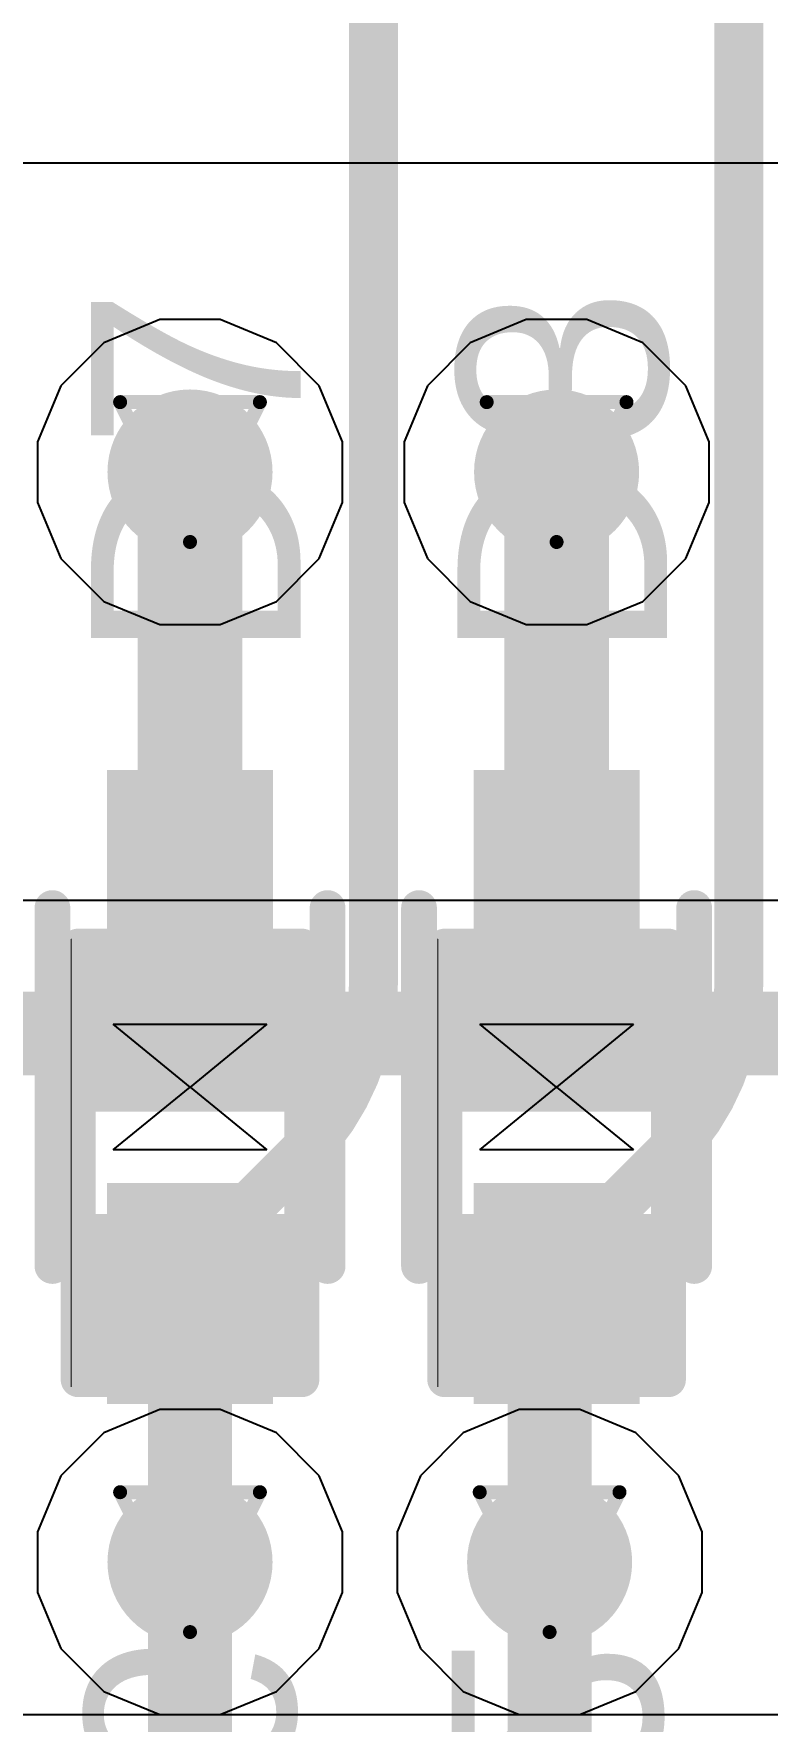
# Model space of a CAD drawing. Header units: inches. Extents: x 0 to 5359, y 0 to 5098.
# Drawn here: x 96.68 to 99.35, y 59.47 to 65.6 of the extents above; entities that cross this region are included whole.
import ezdxf

# ---------------------------------------------------------------- set-up
doc = ezdxf.new("R2010")
doc.units = ezdxf.units.IN
for name, color, linetype in [('Bottom Layer', 5, 'Continuous'), ('Bottom Overlay', 54, 'Continuous'), ('Bottom Paste', 16, 'Continuous'), ('Bottom Solder', 6, 'Continuous'), ('Drill Drawing', 1, 'Continuous'), ('Layer 1', 16, 'Continuous'), ('Layer 2', 76, 'Continuous'), ('Top Layer', 1, 'Continuous'), ('Top Overlay', 2, 'Continuous'), ('Top Paste', 8, 'Continuous'), ('Top Solder', 216, 'Continuous'), ('Via Holes', 16, 'Continuous')]:
    doc.layers.add(name, color=color, linetype=linetype)
doc.styles.add('Arial', font='', dxfattribs={"height": 0.2})
doc.styles.get('Arial').set_extended_font_data('Arial')

# ---------------------------------------------------------------- blocks, each defined once
blk = doc.blocks.new('R___0402_B_193')
at = {"layer": 'Bottom Layer'}
for points in [[(-0.2413, 0.3175), (-0.2413, -0.3175), (-0.6985, -0.3175), (-0.6985, 0.3175)], [(0.6985, 0.3175), (0.6985, -0.3175), (0.2413, -0.3175), (0.2413, 0.3175)]]:
    blk.add_hatch(color=5, dxfattribs=at).paths.add_polyline_path(points)
at = {"layer": 'Bottom Paste'}
for points in [[(-0.2413, 0.3175), (-0.2413, -0.3175), (-0.6985, -0.3175), (-0.6985, 0.3175)], [(0.6985, 0.3175), (0.6985, -0.3175), (0.2413, -0.3175), (0.2413, 0.3175)]]:
    blk.add_hatch(color=16, dxfattribs=at).paths.add_polyline_path(points)
at = {"layer": 'Bottom Solder'}
for points in [[(-0.1863, 0.3725), (-0.1863, -0.3725), (-0.7535, -0.3725), (-0.7535, 0.3725)], [(0.7535, 0.3725), (0.7535, -0.3725), (0.1863, -0.3725), (0.1863, 0.3725)]]:
    blk.add_hatch(color=6, dxfattribs=at).paths.add_polyline_path(points)
at = {"layer": 'Bottom Overlay'}
for points in [[(-0.7874, 0.4064, 0.127, 0.127, 0), (0.7874, 0.4064, 0.127, 0.127, 0)], [(-0.7874, 0.4064, 0.127, 0.127, 0), (-0.7874, -0.4064, 0.127, 0.127, 0)], [(-0.8128, 0.4318, 0.00323, 0.00323, 0), (0.8128, 0.4318, 0.00323, 0.00323, 0)], [(0.7874, 0.4064, 0.127, 0.127, 0), (0.7874, -0.4064, 0.127, 0.127, 0)], [(0.7874, -0.4064, 0.127, 0.127, 0), (-0.7874, -0.4064, 0.127, 0.127, 0)]]:
    blk.add_lwpolyline(points, format="xyseb", dxfattribs=at)
for points in [[(-0.8191, 0.4064, 0.0635, 0.0635, 1), (-0.7556, 0.4064, 0.0635, 0.0635, 1)], [(-0.8191, 0.4064, 0.0635, 0.0635, 1), (-0.7556, 0.4064, 0.0635, 0.0635, 1)], [(-0.8136, 0.4318, 0.00161, 0.00161, 1), (-0.812, 0.4318, 0.00161, 0.00161, 1)], [(0.7556, 0.4064, 0.0635, 0.0635, 1), (0.8191, 0.4064, 0.0635, 0.0635, 1)], [(0.7556, 0.4064, 0.0635, 0.0635, 1), (0.8191, 0.4064, 0.0635, 0.0635, 1)], [(0.812, 0.4318, 0.00161, 0.00161, 1), (0.8136, 0.4318, 0.00161, 0.00161, 1)], [(-0.8192, -0.4064, 0.0635, 0.0635, 1), (-0.7557, -0.4064, 0.0635, 0.0635, 1)], [(-0.8192, -0.4064, 0.0635, 0.0635, 1), (-0.7557, -0.4064, 0.0635, 0.0635, 1)], [(0.7556, -0.4064, 0.0635, 0.0635, 1), (0.8191, -0.4064, 0.0635, 0.0635, 1)], [(0.7556, -0.4064, 0.0635, 0.0635, 1), (0.8191, -0.4064, 0.0635, 0.0635, 1)]]:
    blk.add_lwpolyline(points, format="xyseb", close=True, dxfattribs=at)
blk = doc.blocks.new('R___0402_B_197')
at = {"layer": 'Bottom Layer'}
for points in [[(-0.2413, 0.3175), (-0.2413, -0.3175), (-0.6985, -0.3175), (-0.6985, 0.3175)], [(0.6985, 0.3175), (0.6985, -0.3175), (0.2413, -0.3175), (0.2413, 0.3175)]]:
    blk.add_hatch(color=5, dxfattribs=at).paths.add_polyline_path(points)
at = {"layer": 'Bottom Paste'}
for points in [[(-0.2413, 0.3175), (-0.2413, -0.3175), (-0.6985, -0.3175), (-0.6985, 0.3175)], [(0.6985, 0.3175), (0.6985, -0.3175), (0.2413, -0.3175), (0.2413, 0.3175)]]:
    blk.add_hatch(color=16, dxfattribs=at).paths.add_polyline_path(points)
at = {"layer": 'Bottom Solder'}
for points in [[(-0.1863, 0.3725), (-0.1863, -0.3725), (-0.7535, -0.3725), (-0.7535, 0.3725)], [(0.7535, 0.3725), (0.7535, -0.3725), (0.1863, -0.3725), (0.1863, 0.3725)]]:
    blk.add_hatch(color=6, dxfattribs=at).paths.add_polyline_path(points)
at = {"layer": 'Bottom Overlay'}
for points in [[(-0.7874, 0.4064, 0.127, 0.127, 0), (0.7874, 0.4064, 0.127, 0.127, 0)], [(-0.7874, 0.4064, 0.127, 0.127, 0), (-0.7874, -0.4064, 0.127, 0.127, 0)], [(-0.8128, 0.4318, 0.00323, 0.00323, 0), (0.8128, 0.4318, 0.00323, 0.00323, 0)], [(0.7874, 0.4064, 0.127, 0.127, 0), (0.7874, -0.4064, 0.127, 0.127, 0)], [(-0.7874, -0.4064, 0.127, 0.127, 0), (0.7874, -0.4064, 0.127, 0.127, 0)]]:
    blk.add_lwpolyline(points, format="xyseb", dxfattribs=at)
for points in [[(-0.8192, 0.4064, 0.0635, 0.0635, 1), (-0.7557, 0.4064, 0.0635, 0.0635, 1)], [(-0.8192, 0.4064, 0.0635, 0.0635, 1), (-0.7557, 0.4064, 0.0635, 0.0635, 1)], [(-0.8136, 0.4318, 0.00161, 0.00161, 1), (-0.812, 0.4318, 0.00161, 0.00161, 1)], [(0.7556, 0.4064, 0.0635, 0.0635, 1), (0.8191, 0.4064, 0.0635, 0.0635, 1)], [(0.7556, 0.4064, 0.0635, 0.0635, 1), (0.8191, 0.4064, 0.0635, 0.0635, 1)], [(0.812, 0.4318, 0.00161, 0.00161, 1), (0.8136, 0.4318, 0.00161, 0.00161, 1)], [(-0.8191, -0.4064, 0.0635, 0.0635, 1), (-0.7556, -0.4064, 0.0635, 0.0635, 1)], [(-0.8191, -0.4064, 0.0635, 0.0635, 1), (-0.7556, -0.4064, 0.0635, 0.0635, 1)], [(0.7556, -0.4064, 0.0635, 0.0635, 1), (0.8191, -0.4064, 0.0635, 0.0635, 1)], [(0.7556, -0.4064, 0.0635, 0.0635, 1), (0.8191, -0.4064, 0.0635, 0.0635, 1)]]:
    blk.add_lwpolyline(points, format="xyseb", close=True, dxfattribs=at)
blk = doc.blocks.new('SOD_523__B__D____________236')
at = {"layer": 'Top Layer'}
for points in [[(-1.0499, 0.2), (-0.4499, 0.2), (-0.4499, -0.2), (-1.0499, -0.2)], [(1.0499, -0.2), (0.4499, -0.2), (0.4499, 0.2), (1.0499, 0.2)]]:
    blk.add_hatch(color=1, dxfattribs=at).paths.add_polyline_path(points)
at = {"layer": 'Top Paste'}
for points in [[(-1.0499, 0.2), (-0.4499, 0.2), (-0.4499, -0.2), (-1.0499, -0.2)], [(1.0499, -0.2), (0.4499, -0.2), (0.4499, 0.2), (1.0499, 0.2)]]:
    blk.add_hatch(color=8, dxfattribs=at).paths.add_polyline_path(points)
at = {"layer": 'Top Solder'}
for points in [[(-1.1515, 0.3016), (-0.3483, 0.3016), (-0.3483, -0.3016), (-1.1515, -0.3016)], [(1.1515, -0.3016), (0.3483, -0.3016), (0.3483, 0.3016), (1.1515, 0.3016)]]:
    blk.add_hatch(color=216, dxfattribs=at).paths.add_polyline_path(points)
at = {"layer": 'Top Overlay'}
for p, q in [((-0.2286, -0.2794), (-0.2286, 0.2794)), ((-0.2286, 0.2794), (0, 0)), ((0, 0), (0.2286, 0.2794)), ((0.2286, 0.2794), (0.2286, -0.2794)), ((0, 0), (-0.2286, -0.2794)), ((0, 0), (0, 0)), ((0, 0), (0, 0)), ((0.2286, -0.2794), (0, 0))]:
    blk.add_line(p, q, dxfattribs=at)
for points in [[(0.65, 0.5, 0.13, 0.13, 0), (-0.65, 0.5, 0.13, 0.13, 0)], [(0, -0.254, 0.1, 0.1, 0), (0, 0.2286, 0.1, 0.1, 0)], [(0.65, -0.5, 0.13, 0.13, 0), (-0.65, -0.5, 0.13, 0.13, 0)]]:
    blk.add_lwpolyline(points, format="xyseb", dxfattribs=at)
for points in [[(-0.6825, 0.5, 0.065, 0.065, 1), (-0.6175, 0.5, 0.065, 0.065, 1)], [(0.6175, 0.5, 0.065, 0.065, 1), (0.6825, 0.5, 0.065, 0.065, 1)], [(-0.025, 0.2286, 0.05, 0.05, 1), (0.025, 0.2286, 0.05, 0.05, 1)], [(-0.025, -0.254, 0.05, 0.05, 1), (0.025, -0.254, 0.05, 0.05, 1)], [(-0.6825, -0.5, 0.065, 0.065, 1), (-0.6175, -0.5, 0.065, 0.065, 1)], [(0.6175, -0.5, 0.065, 0.065, 1), (0.6825, -0.5, 0.065, 0.065, 1)]]:
    blk.add_lwpolyline(points, format="xyseb", close=True, dxfattribs=at)
blk = doc.blocks.new('SOD_523__B__D____________240')
at = {"layer": 'Top Layer'}
for points in [[(-1.0499, 0.2), (-0.4499, 0.2), (-0.4499, -0.2), (-1.0499, -0.2)], [(1.0499, -0.2), (0.4499, -0.2), (0.4499, 0.2), (1.0499, 0.2)]]:
    blk.add_hatch(color=1, dxfattribs=at).paths.add_polyline_path(points)
at = {"layer": 'Top Paste'}
for points in [[(-1.0499, 0.2), (-0.4499, 0.2), (-0.4499, -0.2), (-1.0499, -0.2)], [(1.0499, -0.2), (0.4499, -0.2), (0.4499, 0.2), (1.0499, 0.2)]]:
    blk.add_hatch(color=8, dxfattribs=at).paths.add_polyline_path(points)
at = {"layer": 'Top Solder'}
for points in [[(-1.1515, 0.3016), (-0.3483, 0.3016), (-0.3483, -0.3016), (-1.1515, -0.3016)], [(1.1515, -0.3016), (0.3483, -0.3016), (0.3483, 0.3016), (1.1515, 0.3016)]]:
    blk.add_hatch(color=216, dxfattribs=at).paths.add_polyline_path(points)
at = {"layer": 'Top Overlay'}
for p, q in [((-0.2286, -0.2794), (-0.2286, 0.2794)), ((-0.2286, 0.2794), (0, 0)), ((0, 0), (0.2286, 0.2794)), ((0.2286, 0.2794), (0.2286, -0.2794)), ((0, 0), (-0.2286, -0.2794)), ((0, 0), (0, 0)), ((0, 0), (0, 0)), ((0.2286, -0.2794), (0, 0))]:
    blk.add_line(p, q, dxfattribs=at)
for points in [[(0.65, 0.5, 0.13, 0.13, 0), (-0.65, 0.5, 0.13, 0.13, 0)], [(0, -0.254, 0.1, 0.1, 0), (0, 0.2286, 0.1, 0.1, 0)], [(0.65, -0.5, 0.13, 0.13, 0), (-0.65, -0.5, 0.13, 0.13, 0)]]:
    blk.add_lwpolyline(points, format="xyseb", dxfattribs=at)
for points in [[(-0.6825, 0.5, 0.065, 0.065, 1), (-0.6175, 0.5, 0.065, 0.065, 1)], [(0.6175, 0.5, 0.065, 0.065, 1), (0.6825, 0.5, 0.065, 0.065, 1)], [(-0.025, 0.2286, 0.05, 0.05, 1), (0.025, 0.2286, 0.05, 0.05, 1)], [(-0.025, -0.254, 0.05, 0.05, 1), (0.025, -0.254, 0.05, 0.05, 1)], [(-0.6825, -0.5, 0.065, 0.065, 1), (-0.6175, -0.5, 0.065, 0.065, 1)], [(0.6175, -0.5, 0.065, 0.065, 1), (0.6825, -0.5, 0.065, 0.065, 1)]]:
    blk.add_lwpolyline(points, format="xyseb", close=True, dxfattribs=at)

msp = doc.modelspace()

# ---------------------------------------------------------------- hatches: boundary and pattern name
at = {"layer": 'Bottom Layer'}
h = msp.add_hatch(color=5, dxfattribs=at)
edge = h.paths.add_edge_path()
edge.add_arc((97.2496, 64.008), 0.3, 0, 360)
h = msp.add_hatch(color=5, dxfattribs=at)
edge = h.paths.add_edge_path()
edge.add_arc((98.5819, 64.008), 0.3, 0, 360)
h = msp.add_hatch(color=5, dxfattribs=at)
edge = h.paths.add_edge_path()
edge.add_arc((97.2496, 60.0486), 0.3, 0, 360)
h = msp.add_hatch(color=5, dxfattribs=at)
edge = h.paths.add_edge_path()
edge.add_arc((98.5565, 60.0486), 0.3, 0, 360)
at = {"layer": 'Layer 1'}
h = msp.add_hatch(color=16, dxfattribs=at)
edge = h.paths.add_edge_path()
edge.add_arc((97.2496, 64.008), 0.3, 0, 360)
h = msp.add_hatch(color=16, dxfattribs=at)
edge = h.paths.add_edge_path()
edge.add_arc((98.5819, 64.008), 0.3, 0, 360)
h = msp.add_hatch(color=16, dxfattribs=at)
edge = h.paths.add_edge_path()
edge.add_arc((97.2496, 60.0486), 0.3, 0, 360)
h = msp.add_hatch(color=16, dxfattribs=at)
edge = h.paths.add_edge_path()
edge.add_arc((98.5565, 60.0486), 0.3, 0, 360)
at = {"layer": 'Layer 2'}
h = msp.add_hatch(color=76, dxfattribs=at)
edge = h.paths.add_edge_path()
edge.add_arc((97.2496, 64.008), 0.3, 0, 360)
h = msp.add_hatch(color=76, dxfattribs=at)
edge = h.paths.add_edge_path()
edge.add_arc((98.5819, 64.008), 0.3, 0, 360)
h = msp.add_hatch(color=76, dxfattribs=at)
edge = h.paths.add_edge_path()
edge.add_arc((97.2496, 60.0486), 0.3, 0, 360)
h = msp.add_hatch(color=76, dxfattribs=at)
edge = h.paths.add_edge_path()
edge.add_arc((98.5565, 60.0486), 0.3, 0, 360)
at = {"layer": 'Top Layer'}
h = msp.add_hatch(color=1, dxfattribs=at)
edge = h.paths.add_edge_path()
edge.add_arc((97.2496, 64.008), 0.3, 0, 360)
h = msp.add_hatch(color=1, dxfattribs=at)
edge = h.paths.add_edge_path()
edge.add_arc((98.5819, 64.008), 0.3, 0, 360)
h = msp.add_hatch(color=1, dxfattribs=at)
edge = h.paths.add_edge_path()
edge.add_arc((97.2496, 60.0486), 0.3, 0, 360)
h = msp.add_hatch(color=1, dxfattribs=at)
edge = h.paths.add_edge_path()
edge.add_arc((98.5565, 60.0486), 0.3, 0, 360)
at = {"layer": 'Via Holes'}
h = msp.add_hatch(color=7, dxfattribs=at)
edge = h.paths.add_edge_path()
edge.add_arc((97.2496, 64.008), 0.15, 0, 360)
h = msp.add_hatch(color=7, dxfattribs=at)
edge = h.paths.add_edge_path()
edge.add_arc((98.5819, 64.008), 0.15, 0, 360)
h = msp.add_hatch(color=7, dxfattribs=at)
edge = h.paths.add_edge_path()
edge.add_arc((97.2496, 60.0486), 0.15, 0, 360)
h = msp.add_hatch(color=7, dxfattribs=at)
edge = h.paths.add_edge_path()
edge.add_arc((98.5565, 60.0486), 0.15, 0, 360)

# ---------------------------------------------------------------- linework, layer by layer
at = {"layer": 'Bottom Layer'}
for p, q in [((106.9161, 62.4511), (94.0232, 62.4514)), ((99.0729, 62.4513), (95.1743, 62.4514)), ((99.1534, 62.4513), (99.0729, 62.4513)), ((101.9053, 62.4512), (99.1534, 62.4513)), ((99.1534, 62.4513), (99.1534, 62.4513)), ((94.0232, 59.4946), (106.9161, 59.4946)), ((94.0232, 59.4946), (106.9161, 59.4946))]:
    msp.add_line(p, q, dxfattribs=at)
for points in [[(95.9174, 61.9687, 0.3048, 0.3048, 0), (102.4769, 61.9687, 0.3048, 0.3048, 0)], [(97.2496, 60.0486, 0.254, 0.254, 0), (97.2496, 61.0289, 0.254, 0.254, 0)], [(98.5565, 60.0486, 0.254, 0.254, 0), (98.5565, 61.0035, 0.254, 0.254, 0)], [(98.5565, 61.0035, 0.2032, 0.2032, 0), (98.5819, 61.0289, 0.2032, 0.2032, 0)]]:
    msp.add_lwpolyline(points, format="xyseb", dxfattribs=at)
for points in [[(97.1861, 61.0289, 0.127, 0.127, 1), (97.3131, 61.0289, 0.127, 0.127, 1)], [(98.493, 61.0035, 0.127, 0.127, 1), (98.62, 61.0035, 0.127, 0.127, 1)], [(98.5311, 61.0289, 0.1016, 0.1016, 1), (98.6327, 61.0289, 0.1016, 0.1016, 1)], [(98.5057, 61.0035, 0.1016, 0.1016, 1), (98.6073, 61.0035, 0.1016, 0.1016, 1)], [(97.1861, 60.0486, 0.127, 0.127, 1), (97.3131, 60.0486, 0.127, 0.127, 1)], [(98.493, 60.0486, 0.127, 0.127, 1), (98.62, 60.0486, 0.127, 0.127, 1)]]:
    msp.add_lwpolyline(points, format="xyseb", close=True, dxfattribs=at)
at = {"layer": 'Drill Drawing'}
for points in [[(96.9956, 64.262, 0.0508, 0.0508, 0), (97.5036, 64.262, 0.0508, 0.0508, 0)], [(96.9956, 64.262, 0.0508, 0.0508, 0), (97.2496, 63.754, 0.0508, 0.0508, 0)], [(97.2496, 63.754, 0.0508, 0.0508, 0), (97.5036, 64.262, 0.0508, 0.0508, 0)], [(98.3279, 64.262, 0.0508, 0.0508, 0), (98.8359, 64.262, 0.0508, 0.0508, 0)], [(98.3279, 64.262, 0.0508, 0.0508, 0), (98.5819, 63.754, 0.0508, 0.0508, 0)], [(98.5819, 63.754, 0.0508, 0.0508, 0), (98.8359, 64.262, 0.0508, 0.0508, 0)], [(96.9956, 60.3026, 0.0508, 0.0508, 0), (97.5036, 60.3026, 0.0508, 0.0508, 0)], [(96.9956, 60.3026, 0.0508, 0.0508, 0), (97.2496, 59.7946, 0.0508, 0.0508, 0)], [(97.2496, 59.7946, 0.0508, 0.0508, 0), (97.5036, 60.3026, 0.0508, 0.0508, 0)], [(98.3025, 60.3026, 0.0508, 0.0508, 0), (98.8105, 60.3026, 0.0508, 0.0508, 0)], [(98.3025, 60.3026, 0.0508, 0.0508, 0), (98.5565, 59.7946, 0.0508, 0.0508, 0)], [(98.5565, 59.7946, 0.0508, 0.0508, 0), (98.8105, 60.3026, 0.0508, 0.0508, 0)]]:
    msp.add_lwpolyline(points, format="xyseb", dxfattribs=at)
for points in [[(96.9829, 64.262, 0.0254, 0.0254, 1), (97.0083, 64.262, 0.0254, 0.0254, 1)], [(96.9829, 64.262, 0.0254, 0.0254, 1), (97.0083, 64.262, 0.0254, 0.0254, 1)], [(97.4909, 64.262, 0.0254, 0.0254, 1), (97.5163, 64.262, 0.0254, 0.0254, 1)], [(97.4909, 64.262, 0.0254, 0.0254, 1), (97.5163, 64.262, 0.0254, 0.0254, 1)], [(98.3152, 64.262, 0.0254, 0.0254, 1), (98.3406, 64.262, 0.0254, 0.0254, 1)], [(98.3152, 64.262, 0.0254, 0.0254, 1), (98.3406, 64.262, 0.0254, 0.0254, 1)], [(98.8232, 64.262, 0.0254, 0.0254, 1), (98.8486, 64.262, 0.0254, 0.0254, 1)], [(98.8232, 64.262, 0.0254, 0.0254, 1), (98.8486, 64.262, 0.0254, 0.0254, 1)], [(97.2369, 63.754, 0.0254, 0.0254, 1), (97.2623, 63.754, 0.0254, 0.0254, 1)], [(97.2369, 63.754, 0.0254, 0.0254, 1), (97.2623, 63.754, 0.0254, 0.0254, 1)], [(98.5692, 63.754, 0.0254, 0.0254, 1), (98.5946, 63.754, 0.0254, 0.0254, 1)], [(98.5692, 63.754, 0.0254, 0.0254, 1), (98.5946, 63.754, 0.0254, 0.0254, 1)], [(96.9829, 60.3026, 0.0254, 0.0254, 1), (97.0083, 60.3026, 0.0254, 0.0254, 1)], [(96.9829, 60.3026, 0.0254, 0.0254, 1), (97.0083, 60.3026, 0.0254, 0.0254, 1)], [(97.4909, 60.3026, 0.0254, 0.0254, 1), (97.5163, 60.3026, 0.0254, 0.0254, 1)], [(97.4909, 60.3026, 0.0254, 0.0254, 1), (97.5163, 60.3026, 0.0254, 0.0254, 1)], [(98.2898, 60.3026, 0.0254, 0.0254, 1), (98.3152, 60.3026, 0.0254, 0.0254, 1)], [(98.2898, 60.3026, 0.0254, 0.0254, 1), (98.3152, 60.3026, 0.0254, 0.0254, 1)], [(98.7978, 60.3026, 0.0254, 0.0254, 1), (98.8232, 60.3026, 0.0254, 0.0254, 1)], [(98.7978, 60.3026, 0.0254, 0.0254, 1), (98.8232, 60.3026, 0.0254, 0.0254, 1)], [(97.2369, 59.7946, 0.0254, 0.0254, 1), (97.2623, 59.7946, 0.0254, 0.0254, 1)], [(97.2369, 59.7946, 0.0254, 0.0254, 1), (97.2623, 59.7946, 0.0254, 0.0254, 1)], [(98.5438, 59.7946, 0.0254, 0.0254, 1), (98.5692, 59.7946, 0.0254, 0.0254, 1)], [(98.5438, 59.7946, 0.0254, 0.0254, 1), (98.5692, 59.7946, 0.0254, 0.0254, 1)]]:
    msp.add_lwpolyline(points, format="xyseb", close=True, dxfattribs=at)
at = {"layer": 'Layer 1'}
for p, q in [((97.1394, 60.6026), (96.9358, 60.5183)), ((97.3598, 60.6026), (97.1394, 60.6026)), ((97.5634, 60.5183), (97.3598, 60.6026)), ((98.4463, 60.6026), (98.2426, 60.5183)), ((98.6667, 60.6026), (98.4463, 60.6026)), ((98.8703, 60.5183), (98.6667, 60.6026)), ((96.9358, 60.5183), (96.78, 60.3624)), ((97.7193, 60.3624), (97.5634, 60.5183)), ((98.2426, 60.5183), (98.0868, 60.3624)), ((99.0261, 60.3624), (98.8703, 60.5183)), ((96.78, 60.3624), (96.6956, 60.1588)), ((97.8036, 60.1588), (97.7193, 60.3624)), ((98.0868, 60.3624), (98.0025, 60.1588)), ((99.1105, 60.1588), (99.0261, 60.3624)), ((96.6956, 60.1588), (96.6956, 59.9384)), ((97.8036, 59.9384), (97.8036, 60.1588)), ((98.0025, 60.1588), (98.0025, 59.9384)), ((99.1105, 59.9384), (99.1105, 60.1588)), ((96.6956, 59.9384), (96.78, 59.7348)), ((97.7193, 59.7348), (97.8036, 59.9384)), ((98.0025, 59.9384), (98.0868, 59.7348)), ((99.0261, 59.7348), (99.1105, 59.9384)), ((96.78, 59.7348), (96.9358, 59.5789)), ((97.5634, 59.5789), (97.7193, 59.7348)), ((98.0868, 59.7348), (98.2426, 59.5789)), ((98.8703, 59.5789), (99.0261, 59.7348)), ((96.9358, 59.5789), (97.1394, 59.4946)), ((97.3598, 59.4946), (97.5634, 59.5789)), ((98.2426, 59.5789), (98.4463, 59.4946)), ((98.6667, 59.4946), (98.8703, 59.5789)), ((97.1394, 59.4946), (97.3598, 59.4946)), ((98.4463, 59.4946), (98.6667, 59.4946))]:
    msp.add_line(p, q, dxfattribs=at)
at = {"layer": 'Layer 2'}
for p, q in [((97.1394, 64.562), (96.9358, 64.4777)), ((97.3598, 64.562), (97.1394, 64.562)), ((97.5634, 64.4777), (97.3598, 64.562)), ((98.4717, 64.562), (98.268, 64.4777)), ((98.6921, 64.562), (98.4717, 64.562)), ((98.8957, 64.4777), (98.6921, 64.562)), ((96.9358, 64.4777), (96.78, 64.3218)), ((97.7193, 64.3218), (97.5634, 64.4777)), ((98.268, 64.4777), (98.1122, 64.3218)), ((99.0515, 64.3218), (98.8957, 64.4777)), ((96.78, 64.3218), (96.6956, 64.1182)), ((97.8036, 64.1182), (97.7193, 64.3218)), ((98.1122, 64.3218), (98.0279, 64.1182)), ((99.1359, 64.1182), (99.0515, 64.3218)), ((96.6956, 64.1182), (96.6956, 63.8978)), ((97.8036, 63.8978), (97.8036, 64.1182)), ((98.0279, 64.1182), (98.0279, 63.8978)), ((99.1359, 63.8978), (99.1359, 64.1182)), ((96.6956, 63.8978), (96.78, 63.6942)), ((97.7193, 63.6942), (97.8036, 63.8978)), ((98.0279, 63.8978), (98.1122, 63.6942)), ((99.0515, 63.6942), (99.1359, 63.8978)), ((96.78, 63.6942), (96.9358, 63.5383)), ((97.5634, 63.5383), (97.7193, 63.6942)), ((98.1122, 63.6942), (98.268, 63.5383)), ((98.8957, 63.5383), (99.0515, 63.6942)), ((96.9358, 63.5383), (97.1394, 63.454)), ((97.3598, 63.454), (97.5634, 63.5383)), ((98.268, 63.5383), (98.4717, 63.454)), ((98.6921, 63.454), (98.8957, 63.5383)), ((97.1394, 63.454), (97.3598, 63.454)), ((98.4717, 63.454), (98.6921, 63.454)), ((97.1394, 60.6026), (96.9358, 60.5183)), ((97.3598, 60.6026), (97.1394, 60.6026)), ((97.5634, 60.5183), (97.3598, 60.6026)), ((98.4463, 60.6026), (98.2426, 60.5183)), ((98.6667, 60.6026), (98.4463, 60.6026)), ((98.8703, 60.5183), (98.6667, 60.6026)), ((96.9358, 60.5183), (96.78, 60.3624)), ((97.7193, 60.3624), (97.5634, 60.5183)), ((98.2426, 60.5183), (98.0868, 60.3624)), ((99.0261, 60.3624), (98.8703, 60.5183)), ((96.78, 60.3624), (96.6956, 60.1588)), ((97.8036, 60.1588), (97.7193, 60.3624)), ((98.0868, 60.3624), (98.0025, 60.1588)), ((99.1105, 60.1588), (99.0261, 60.3624)), ((96.6956, 60.1588), (96.6956, 59.9384)), ((97.8036, 59.9384), (97.8036, 60.1588)), ((98.0025, 60.1588), (98.0025, 59.9384)), ((99.1105, 59.9384), (99.1105, 60.1588)), ((96.6956, 59.9384), (96.78, 59.7348)), ((97.7193, 59.7348), (97.8036, 59.9384)), ((98.0025, 59.9384), (98.0868, 59.7348)), ((99.0261, 59.7348), (99.1105, 59.9384)), ((96.78, 59.7348), (96.9358, 59.5789)), ((97.5634, 59.5789), (97.7193, 59.7348)), ((98.0868, 59.7348), (98.2426, 59.5789)), ((98.8703, 59.5789), (99.0261, 59.7348)), ((96.9358, 59.5789), (97.1394, 59.4946)), ((97.3598, 59.4946), (97.5634, 59.5789)), ((98.2426, 59.5789), (98.4463, 59.4946)), ((98.6667, 59.4946), (98.8703, 59.5789)), ((97.1394, 59.4946), (97.3598, 59.4946)), ((98.4463, 59.4946), (98.6667, 59.4946))]:
    msp.add_line(p, q, dxfattribs=at)
at = {"layer": 'Top Layer'}
msp.add_line((96.5658, 65.1313), (104.4515, 65.1313), dxfattribs=at)
for points in [[(99.2443, 62.1488, 0.1778, 0.1778, 0), (99.2443, 67.608, 0.1778, 0.1778, 0)], [(97.9168, 62.1603, 0.1778, 0.1778, 0), (97.9168, 67.1159, 0.1778, 0.1778, 0)], [(97.2496, 62.5242, 0.381, 0.381, 0), (97.2496, 64.008, 0.381, 0.381, 0)], [(98.5819, 62.5242, 0.381, 0.381, 0), (98.5819, 64.008, 0.381, 0.381, 0)], [(97.9168, 62.1603, 0.1778, 0.1778, -0.198912), (97.656, 61.5308, 0.1778, 0.1778, 0)], [(99.2443, 62.1488, 0.1778, 0.1778, -0.198912), (98.9883, 61.5308, 0.1778, 0.1778, 0)], [(97.2496, 61.1244, 0.1778, 0.1778, 0), (97.656, 61.5308, 0.1778, 0.1778, 0)], [(98.5819, 61.1244, 0.1778, 0.1778, 0), (98.9883, 61.5308, 0.1778, 0.1778, 0)], [(97.2496, 60.0486, 0.3048, 0.3048, 0), (97.2496, 61.0244, 0.3048, 0.3048, 0)], [(98.5819, 61.0244, 0.1778, 0.1778, 0), (98.5819, 61.1244, 0.1778, 0.1778, 0)], [(98.5565, 60.0486, 0.3048, 0.3048, 0), (98.5565, 60.999, 0.3048, 0.3048, 0)], [(98.5565, 60.999, 0.1778, 0.1778, 0), (98.5819, 61.0244, 0.1778, 0.1778, 0)], [(97.2496, 58.5576, 0.3048, 0.3048, 0), (97.2496, 60.0486, 0.3048, 0.3048, 0)], [(98.5565, 58.739, 0.3048, 0.3048, 0), (98.5565, 60.0486, 0.3048, 0.3048, 0)]]:
    msp.add_lwpolyline(points, format="xyseb", dxfattribs=at)
for points in [[(97.1544, 64.008, 0.1905, 0.1905, 1), (97.3449, 64.008, 0.1905, 0.1905, 1)], [(98.4866, 64.008, 0.1905, 0.1905, 1), (98.6771, 64.008, 0.1905, 0.1905, 1)], [(97.1544, 62.5242, 0.1905, 0.1905, 1), (97.3449, 62.5242, 0.1905, 0.1905, 1)], [(98.4866, 62.5242, 0.1905, 0.1905, 1), (98.6771, 62.5242, 0.1905, 0.1905, 1)], [(97.8723, 62.1603, 0.0889, 0.0889, 1), (97.9612, 62.1603, 0.0889, 0.0889, 1)], [(97.8723, 62.1603, 0.0889, 0.0889, 1), (97.9612, 62.1603, 0.0889, 0.0889, 1)], [(99.1998, 62.1488, 0.0889, 0.0889, 1), (99.2887, 62.1488, 0.0889, 0.0889, 1)], [(99.1998, 62.1488, 0.0889, 0.0889, 1), (99.2887, 62.1488, 0.0889, 0.0889, 1)], [(97.6116, 61.5308, 0.0889, 0.0889, 1), (97.7005, 61.5308, 0.0889, 0.0889, 1)], [(97.6116, 61.5308, 0.0889, 0.0889, 1), (97.7005, 61.5308, 0.0889, 0.0889, 1)], [(98.9438, 61.5308, 0.0889, 0.0889, 1), (99.0327, 61.5308, 0.0889, 0.0889, 1)], [(98.9438, 61.5308, 0.0889, 0.0889, 1), (99.0327, 61.5308, 0.0889, 0.0889, 1)], [(97.1734, 61.0244, 0.1524, 0.1524, 1), (97.3258, 61.0244, 0.1524, 0.1524, 1)], [(97.2052, 61.1244, 0.0889, 0.0889, 1), (97.2941, 61.1244, 0.0889, 0.0889, 1)], [(98.5374, 61.1244, 0.0889, 0.0889, 1), (98.6263, 61.1244, 0.0889, 0.0889, 1)], [(98.5374, 61.1244, 0.0889, 0.0889, 1), (98.6263, 61.1244, 0.0889, 0.0889, 1)], [(98.4803, 60.999, 0.1524, 0.1524, 1), (98.6327, 60.999, 0.1524, 0.1524, 1)], [(98.5374, 61.0244, 0.0889, 0.0889, 1), (98.6263, 61.0244, 0.0889, 0.0889, 1)], [(98.5374, 61.0244, 0.0889, 0.0889, 1), (98.6263, 61.0244, 0.0889, 0.0889, 1)], [(98.512, 60.999, 0.0889, 0.0889, 1), (98.6009, 60.999, 0.0889, 0.0889, 1)], [(97.1734, 60.0486, 0.1524, 0.1524, 1), (97.3258, 60.0486, 0.1524, 0.1524, 1)], [(97.1734, 60.0486, 0.1524, 0.1524, 1), (97.3258, 60.0486, 0.1524, 0.1524, 1)], [(98.4803, 60.0486, 0.1524, 0.1524, 1), (98.6327, 60.0486, 0.1524, 0.1524, 1)], [(98.4803, 60.0486, 0.1524, 0.1524, 1), (98.6327, 60.0486, 0.1524, 0.1524, 1)]]:
    msp.add_lwpolyline(points, format="xyseb", close=True, dxfattribs=at)

# ---------------------------------------------------------------- block references
for name, p, rotation in [('SOD_523__B__D____________236', (97.2496, 61.7743), 270), ('SOD_523__B__D____________240', (98.5819, 61.7743), 270), ('R___0402_B_193', (97.2496, 61.4988), 90), ('R___0402_B_197', (98.5819, 61.4988), 90)]:
    msp.add_blockref(name, p, dxfattribs=dict(rotation=rotation))

# ---------------------------------------------------------------- texts
at = {"layer": 'Bottom Overlay', "style": 'Arial', "text_generation_flag": 2}
for s, p in [('R6', (96.8687, 58.4202)), ('R2', (98.201, 58.4202))]:
    msp.add_text(s, height=0.762, rotation=270, dxfattribs=at).set_placement(p)
at = {"layer": 'Top Overlay', "style": 'Arial'}
for s, p in [('D7', (97.6513, 63.3185)), ('D3', (98.9835, 63.3185))]:
    msp.add_text(s, height=0.762, rotation=90, dxfattribs=at).set_placement(p)

doc.saveas('drawing.dxf')
